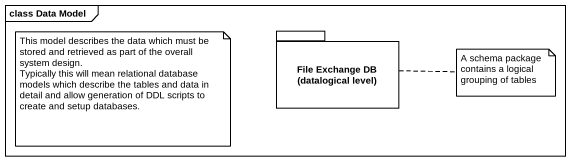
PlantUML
@startuml
mainframe class Data Model
package "File Exchange DB (datalogical level)" as File_Exchange_DB {
}
note as N1
  This model describes the data which must be stored and retrieved as part of the overall system design.
  Typically this will mean relational database models which describe the tables and data in detail and allow generation of DDL scripts to create and setup databases.
end note
note right of File_Exchange_DB : A schema package contains a logical grouping of tables
@enduml
